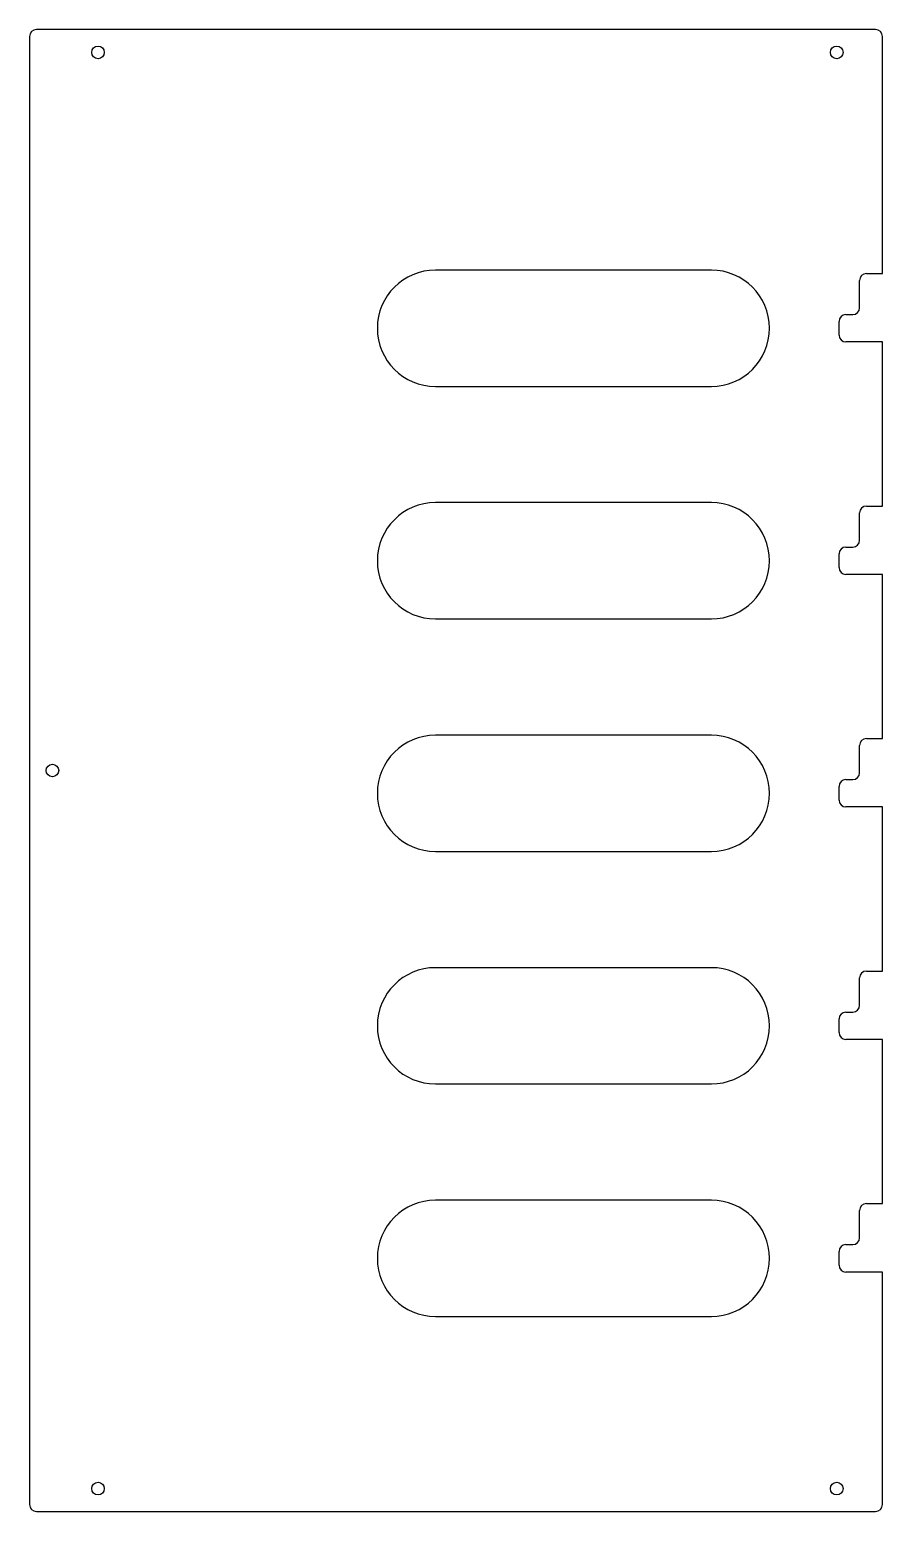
# Model space of a CAD drawing. Header units: millimetres. Extents: x 0 to 374, y -20 to 630.
import ezdxf

# ---------------------------------------------------------------- set-up
doc = ezdxf.new("R2010")
doc.units = ezdxf.units.MM

msp = doc.modelspace()

# ---------------------------------------------------------------- linework, layer by layer
at = {"color": 7, "linetype": 'Continuous', "lineweight": 25}
for p, q in [((0, 627), (0, -17)), ((371, 630), (3, 630)), ((374, 523), (374, 627)), ((299, 524.5), (178, 524.5)), ((364, 508), (364, 520)), ((367, 523), (374, 523)), ((355, 496), (355, 502)), ((358, 505), (361, 505)), ((374, 493), (358, 493)), ((374, 421), (374, 493)), ((178, 473.5), (299, 473.5)), ((299, 422.5), (178, 422.5)), ((364, 406), (364, 418)), ((367, 421), (374, 421)), ((358, 403), (361, 403)), ((355, 394), (355, 400)), ((374, 391), (358, 391)), ((374, 319), (374, 391)), ((178, 371.5), (299, 371.5)), ((299, 320.5), (178, 320.5)), ((367, 319), (374, 319)), ((364, 304), (364, 316)), ((358, 301), (361, 301)), ((355, 292), (355, 298)), ((374, 289), (358, 289)), ((374, 217), (374, 289)), ((178, 269.5), (299, 269.5)), ((299, 218.5), (178, 218.5)), ((367, 217), (374, 217)), ((364, 202), (364, 214)), ((355, 190), (355, 196)), ((358, 199), (361, 199)), ((374, 187), (358, 187)), ((374, 115), (374, 187)), ((178, 167.5), (299, 167.5)), ((299, 116.5), (178, 116.5)), ((364, 100), (364, 112)), ((367, 115), (374, 115)), ((355, 88), (355, 94)), ((358, 97), (361, 97)), ((374, 85), (358, 85)), ((374, -17), (374, 85)), ((178, 65.5), (299, 65.5)), ((3, -20), (371, -20))]:
    msp.add_line(p, q, dxfattribs=at)
for centre in [(30, 620), (354, 620), (10, 305), (30, -10), (354, -10)]:
    msp.add_circle(centre, 2.75, dxfattribs=at)
for centre, radius, start, end in [((3, 627), 3, 90, 180), ((371, 627), 3, 0, 90), ((178, 499), 25.5, 90, 270), ((299, 499), 25.5, 270, 90), ((367, 520), 3, 90, 180), ((361, 508), 3, 270, 0), ((358, 502), 3, 90, 180), ((358, 496), 3, 180, 270), ((178, 397), 25.5, 90, 270), ((299, 397), 25.5, 270, 90), ((367, 418), 3, 90, 180), ((358, 400), 3, 90, 180), ((361, 406), 3, 270, 0), ((358, 394), 3, 180, 270), ((178, 295), 25.5, 90, 270), ((299, 295), 25.5, 270, 90), ((367, 316), 3, 90, 180), ((358, 298), 3, 90, 180), ((361, 304), 3, 270, 0), ((358, 292), 3, 180, 270), ((178, 193), 25.5, 90, 270), ((299, 193), 25.5, 270, 90), ((367, 214), 3, 90, 180), ((361, 202), 3, 270, 0), ((358, 196), 3, 90, 180), ((358, 190), 3, 180, 270), ((178, 91), 25.5, 90, 270), ((299, 91), 25.5, 270, 90), ((367, 112), 3, 90, 180), ((361, 100), 3, 270, 0), ((358, 94), 3, 90, 180), ((358, 88), 3, 180, 270), ((3, -17), 3, 180, 270), ((371, -17), 3, 270, 0)]:
    msp.add_arc(centre, radius, start, end, dxfattribs=at)

doc.saveas('drawing.dxf')
